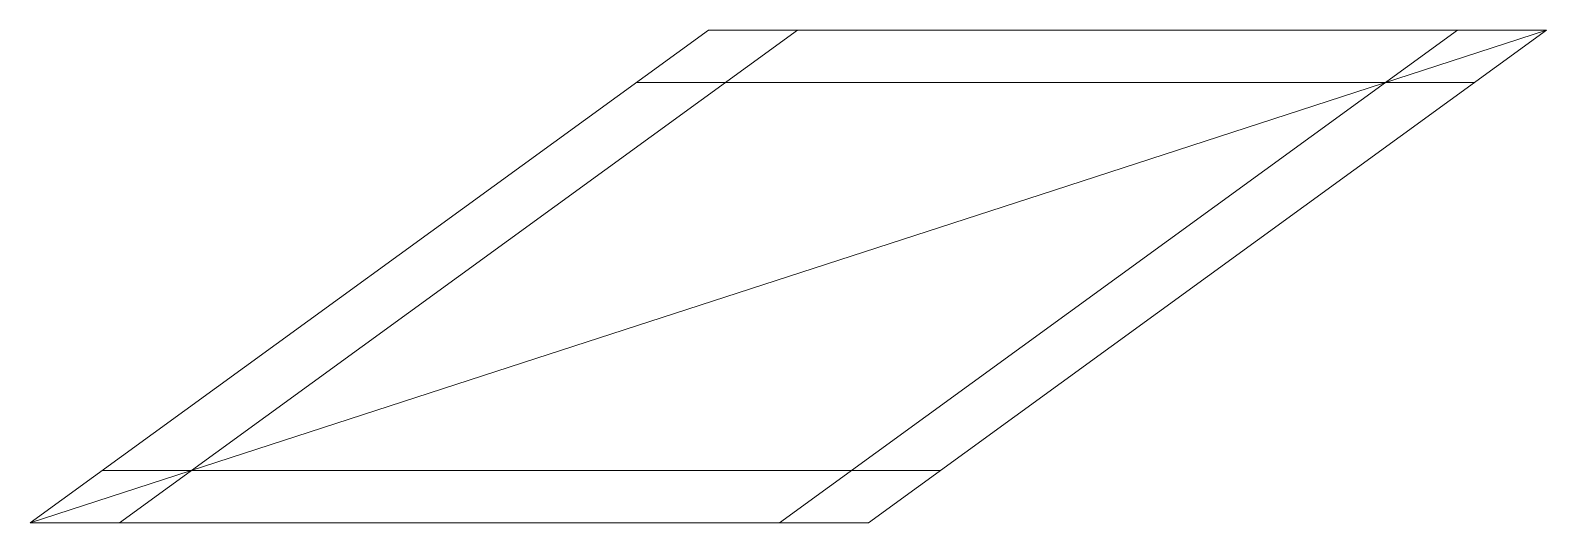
# Model space of a CAD drawing. Extents: x -51.8 to 20.6, y -7.6 to 15.9.
import ezdxf

# ---------------------------------------------------------------- set-up
doc = ezdxf.new("R2010")
doc.units = 0
doc.layers.add('s001-#def-active-grp', color=7, linetype='CONTINUOUS')

msp = doc.modelspace()

# ---------------------------------------------------------------- linework, layer by layer
at = {"layer": 's001-#def-active-grp', "color": 7, "linetype": 'CONTINUOUS', "lineweight": 13, "true_color": 0x000000}
for points in [[(-51.784, -7.599), (-11.784, -7.599), (20.576, 15.913), (-19.424, 15.913), (-51.784, -7.599), (-27.664, 0.238), (-3.544, 8.075), (20.576, 15.913)], [(-47.531, -7.599), (-31.351, 4.157), (-15.17, 15.913)], [(-16.038, -7.599), (0.143, 4.157), (16.323, 15.913)], [(-22.865, 13.413), (-2.865, 13.413), (17.135, 13.413)], [(-48.343, -5.099), (-28.343, -5.099), (-8.343, -5.099)]]:
    msp.add_lwpolyline(points, dxfattribs=at)

doc.saveas('drawing.dxf')
